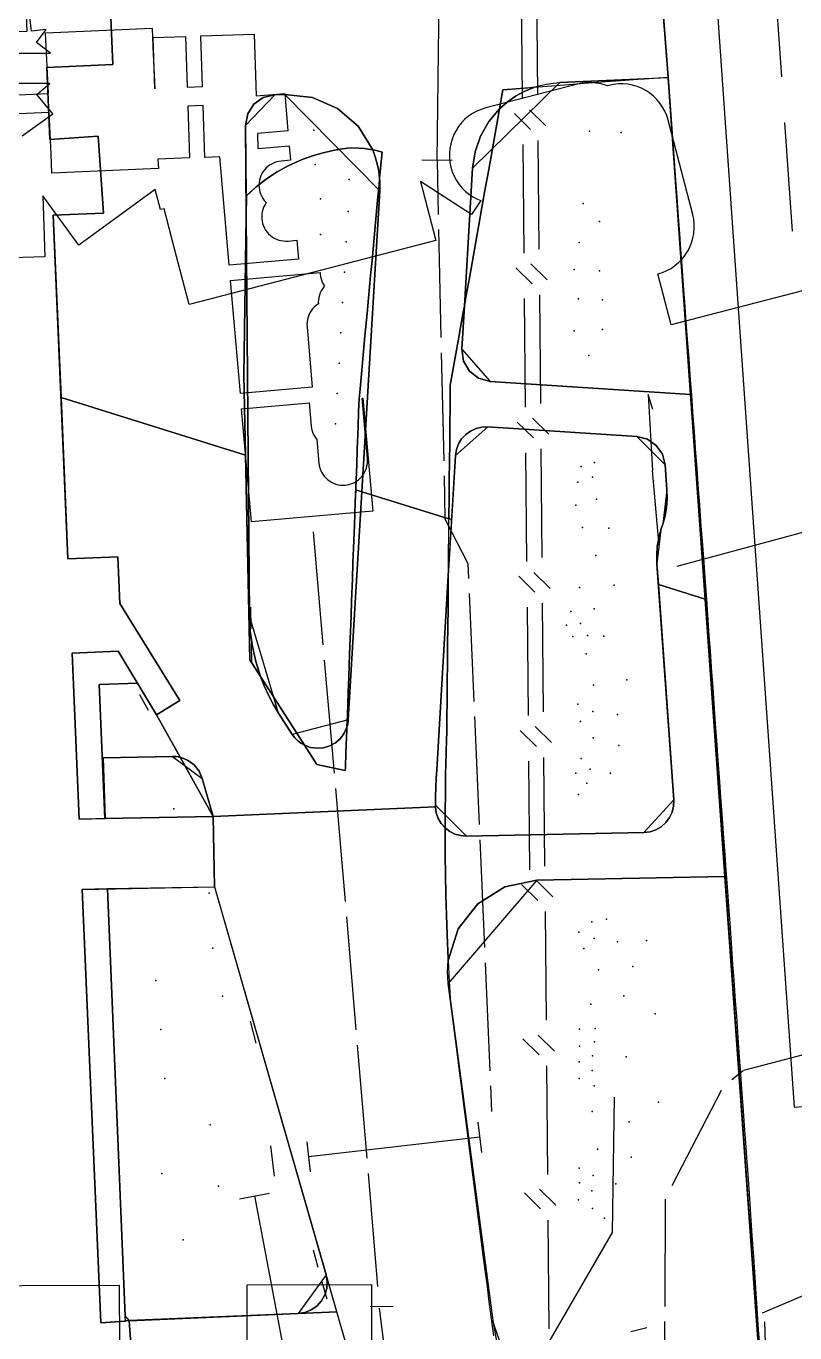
# Model space of a CAD drawing. Header units: metres. Extents: x 17314 to 17509, y 13897 to 14299.
# Drawn here: x 17351.97 to 17377.22, y 14184.11 to 14227.08 of the extents above; entities that cross this region are included whole.
import ezdxf

# ---------------------------------------------------------------- set-up
doc = ezdxf.new("R2010")
doc.units = ezdxf.units.M
for name, color, linetype in [('BOUNDARY', 7, 'Continuous'), ('BUSH', 7, 'Continuous'), ('CURB', 7, 'Continuous'), ('ELECTR_CABLE', 7, 'Continuous'), ('ELECTR_CABLE_COMM', 7, 'Continuous'), ('GAS', 7, 'Continuous'), ('GRASS', 7, 'Continuous'), ('GROUND', 7, 'Continuous'), ('HEAT', 7, 'Continuous'), ('LAMP', 7, 'Continuous'), ('OVERHEAD_POWER_LINE', 7, 'Continuous'), ('ROAD', 7, 'Continuous'), ('SIDEWALK_PATH', 7, 'Continuous'), ('TREE', 7, 'Continuous')]:
    doc.layers.add(name, color=color, linetype=linetype)

msp = doc.modelspace()

# ---------------------------------------------------------------- linework, layer by layer
at = {"layer": 'BOUNDARY'}
msp.add_lwpolyline([(17355.502, 14182.52), (17355.356, 14184.504), (17354.426, 14184.436), (17353.812, 14198.693), (17358.161, 14198.78), (17358.115, 14201.089), (17353.712, 14201.001), (17353.477, 14206.464), (17354.991, 14206.529), (17356.25, 14204.432), (17357.016, 14204.905), (17355.045, 14208.097), (17354.979, 14209.628), (17353.344, 14209.558), (17352.857, 14220.861), (17354.511, 14220.93), (17354.341, 14223.458), (17352.75, 14223.351), (17352.652, 14225.722), (17354.819, 14225.812), (17354.744, 14227.602)], dxfattribs=at)
at = {"layer": 'BUSH'}
for p in [(17361.425, 14223.655), (17362.205, 14223.007), (17361.47, 14222.528), (17362.58, 14222.032), (17361.644, 14221.398), (17370.268, 14221.246), (17362.544, 14220.984), (17370.811, 14220.655), (17361.644, 14220.227), (17362.486, 14219.985), (17370.142, 14219.967), (17369.973, 14219.07), (17362.427, 14218.987), (17370.804, 14219.033), (17362.368, 14217.989), (17370.116, 14218.111), (17370.909, 14218.081), (17362.309, 14216.991), (17369.973, 14217.063), (17370.909, 14217.104), (17370.457, 14216.242), (17362.25, 14215.992), (17362.192, 14214.994), (17362.133, 14213.996), (17370.647, 14212.727), (17370.208, 14212.592), (17370.579, 14212.249), (17370.095, 14212.086), (17370.707, 14211.528), (17370.026, 14211.326), (17370.248, 14210.596), (17371.112, 14210.569), (17370.688, 14209.666), (17370.147, 14208.62), (17371.287, 14208.7), (17370.626, 14207.919), (17369.862, 14207.825), (17369.726, 14207.376), (17370.177, 14207.43), (17370.409, 14207.035), (17369.935, 14207.007), (17370.95, 14207.014), (17370.369, 14206.434), (17370.611, 14205.404), (17371.707, 14205.583), (17370.093, 14204.778), (17370.589, 14204.536), (17370.177, 14204.215), (17371.393, 14204.437), (17370.601, 14203.677), (17371.44, 14203.42), (17370.206, 14202.995), (17370.025, 14202.51), (17370.499, 14202.639), (17371.167, 14202.518), (17370.386, 14202.183), (17370.121, 14201.811), (17370.554, 14197.621), (17371.041, 14197.707), (17370.125, 14197.285), (17370.287, 14196.751), (17370.631, 14197.075), (17371.399, 14196.97), (17372.354, 14197.009), (17370.776, 14196.045), (17371.901, 14196.151), (17371.604, 14195.187), (17370.52, 14194.916), (17372.634, 14194.594), (17370.152, 14194.097), (17370.662, 14194.118), (17370.15, 14193.539), (17370.639, 14193.674), (17370.135, 14193.022), (17370.573, 14193.216), (17370.139, 14192.478), (17370.571, 14192.739), (17370.627, 14192.232), (17372.749, 14191.697), (17370.565, 14191.39), (17371.785, 14191.044), (17370.743, 14190.154), (17371.843, 14189.891), (17370.135, 14189.527), (17370.144, 14189.041), (17370.593, 14189.279), (17371.342, 14189.004), (17370.554, 14188.784), (17370.116, 14188.479), (17370.578, 14188.196), (17370.972, 14187.885)]:
    msp.add_point(p, dxfattribs=at)
at = {"layer": 'CURB'}
for points in [[(17369.201, 14275.564), (17373.058, 14225.403), (17376.794, 14172.851), (17374.179, 14169.662), (17342.442, 14165.635), (17336.079, 14169.453)], [(17373.06, 14225.376), (17369.503, 14225.223), (17366.638, 14222.404), (17366.283, 14216.452), (17367.217, 14215.395), (17373.8, 14214.967)], [(17363.507, 14222.977), (17363.475, 14222.985)], [(17360.814, 14222.594), (17360.595, 14222.489)], [(17361.069, 14222.701), (17361.037, 14222.689)], [(17363.564, 14221.856), (17363.633, 14222.6)], [(17360.595, 14222.489), (17360.394, 14222.383)], [(17363.448, 14220.615), (17363.517, 14221.359)], [(17373.472, 14219.748), (17373.524, 14219.046)], [(17362.894, 14214.404), (17362.91, 14214.825)], [(17359.337, 14207.967), (17359.35, 14207.261)], [(17359.36, 14206.761), (17359.371, 14206.155)], [(17354.957, 14205.45), (17355.412, 14205.469)], [(17359.694, 14205.65), (17360.074, 14205.056)], [(17374.525, 14205.333), (17374.576, 14204.63)], [(17355.692, 14205.105), (17355.973, 14204.581)], [(17356.25, 14204.432), (17357.016, 14204.905)], [(17361.004, 14203.601), (17361.407, 14202.972)], [(17354.504, 14203.018), (17356.774, 14203.063), (17357.755, 14202.34), (17358.115, 14201.089)], [(17361.807, 14202.739), (17362.454, 14202.602)], [(17358.131, 14200.279), (17358.131, 14200.279)], [(17374.927, 14199.113), (17368.753, 14198.99), (17365.839, 14195.599), (17367.308, 14184.44), (17369.916, 14176.882), (17371.709, 14173.846), (17372.542, 14170.795), (17372.542, 14169.455)], [(17358.161, 14198.78), (17361.824, 14186.019), (17360.905, 14184.744), (17355.232, 14184.504)], [(17359.332, 14194.353), (17359.521, 14193.64)], [(17361.397, 14186.841), (17361.555, 14186.273)], [(17361.689, 14185.792), (17361.846, 14185.224)]]:
    msp.add_lwpolyline(points, dxfattribs=at)
for points in [[(17360.135, 14224.82), (17360.464, 14224.834), (17363.588, 14221.659), (17362.553, 14204.27), (17360.714, 14203.788), (17360.262, 14204.49), (17359.307, 14207.69), (17359.178, 14223.813)], [(17367.139, 14213.897), (17372.029, 14213.579), (17372.962, 14212.652), (17373.02, 14211.827), (17372.885, 14210.701), (17372.827, 14210.519), (17372.692, 14209.392), (17373.244, 14201.631), (17372.266, 14200.561), (17366.434, 14200.444), (17365.414, 14201.465), (17365.461, 14202.623), (17366.076, 14212.958)]]:
    msp.add_lwpolyline(points, close=True, dxfattribs=at)
at = {"layer": 'ELECTR_CABLE'}
for points in [[(17365.47, 14222.66), (17365.59, 14232.44)], [(17350.701, 14224.771), (17352.699, 14224.861), (17352.61, 14226.859), (17356.107, 14227.015), (17356.135, 14226.392), (17356.196, 14225.017), (17356.2, 14225.017), (17356.144, 14226.704), (17357.207, 14226.74), (17357.263, 14225.065), (17357.763, 14225.087), (17357.707, 14226.756), (17359.456, 14226.814), (17359.524, 14224.781), (17360.464, 14224.863), (17360.571, 14223.635), (17359.565, 14223.548), (17359.581, 14223.048), (17360.614, 14223.137), (17360.655, 14222.667), (17360.349, 14222.641), (17360.271, 14222.63), (17360.195, 14222.612), (17360.121, 14222.586), (17360.049, 14222.554), (17359.982, 14222.514), (17359.918, 14222.468), (17359.859, 14222.416), (17359.806, 14222.358), (17359.758, 14222.296), (17359.717, 14222.229), (17359.683, 14222.158), (17359.655, 14222.085), (17359.636, 14222.009), (17359.623, 14221.931), (17359.618, 14221.853), (17359.621, 14221.775), (17359.632, 14221.697), (17359.65, 14221.62), (17359.676, 14221.546), (17359.708, 14221.475), (17359.748, 14221.407), (17359.794, 14221.343), (17359.846, 14221.285), (17359.859, 14221.273), (17359.848, 14221.259), (17359.807, 14221.192), (17359.773, 14221.121), (17359.746, 14221.048), (17359.726, 14220.972), (17359.713, 14220.894), (17359.708, 14220.816), (17359.711, 14220.738), (17359.722, 14220.66), (17359.74, 14220.583), (17359.766, 14220.509), (17359.798, 14220.438), (17359.838, 14220.37), (17359.884, 14220.306), (17359.936, 14220.248), (17359.994, 14220.194), (17360.056, 14220.147), (17360.123, 14220.106), (17360.194, 14220.071), (17360.267, 14220.044), (17360.343, 14220.024), (17360.421, 14220.012), (17360.499, 14220.007), (17360.578, 14220.01), (17360.859, 14220.034), (17360.913, 14219.414), (17358.639, 14219.216), (17358.33, 14222.775), (17357.84, 14222.758), (17357.783, 14224.464), (17357.284, 14224.441), (17357.34, 14222.742), (17356.299, 14222.707), (17356.313, 14222.396), (17352.817, 14222.239), (17352.789, 14222.863), (17352.727, 14224.237), (17350.729, 14224.148)], [(17365.97, 14222.654), (17364.97, 14222.666)], [(17365.47, 14222.66), (17365.509, 14220.885)], [(17365.52, 14220.385), (17365.599, 14216.835)], [(17365.61, 14216.335), (17365.688, 14212.785)], [(17365.699, 14212.285), (17365.73, 14210.88)], [(17365.73, 14210.88), (17366.485, 14209.405)], [(17361.733, 14206.73), (17361.409, 14210.451)], [(17366.485, 14209.405), (17366.506, 14208.917)], [(17366.527, 14208.418), (17366.68, 14204.87)], [(17362.1, 14202.51), (17361.776, 14206.232)], [(17366.702, 14204.371), (17366.854, 14200.823)], [(17362.323, 14199.946), (17362.143, 14202.012)], [(17366.876, 14200.324), (17367.028, 14196.776)], [(17362.462, 14198.29), (17362.323, 14199.946)], [(17362.816, 14194.069), (17362.504, 14197.792)], [(17367.05, 14196.277), (17367.202, 14192.729)], [(17363.17, 14189.848), (17362.858, 14193.571)], [(17375.544, 14192.745), (17378.476, 14193.51)], [(17375.149, 14192.443), (17375.525, 14192.731)], [(17367.224, 14192.229), (17367.26, 14191.39)], [(17373.193, 14188.955), (17374.811, 14192.089)], [(17371.235, 14187.413), (17371.301, 14191.858)], [(17366.813, 14191.037), (17366.927, 14190.043)], [(17361.19, 14190.393), (17361.303, 14189.399)], [(17366.87, 14190.54), (17361.246, 14189.896)], [(17360.003, 14190.257), (17360.117, 14189.263)], [(17363.524, 14185.628), (17363.212, 14189.35)], [(17358.979, 14188.517), (17359.961, 14188.703)], [(17359.47, 14188.61), (17360.66, 14182.35)], [(17372.959, 14184.981), (17372.974, 14188.508)], [(17367.947, 14181.729), (17371.235, 14187.413)], [(17379.472, 14186.167), (17376.156, 14184.756)], [(17363.275, 14184.975), (17364.025, 14184.989)], [(17363.787, 14183.275), (17363.584, 14184.916)], [(17371.833, 14184.155), (17372.36, 14184.287)], [(17372.95, 14182.717), (17372.957, 14184.481)]]:
    msp.add_lwpolyline(points, dxfattribs=at)
for points in [[(17358.683, 14218.718), (17361.625, 14218.974), (17361.63, 14218.918), (17361.641, 14218.84), (17361.659, 14218.764), (17361.684, 14218.69), (17361.717, 14218.618), (17361.757, 14218.551), (17361.775, 14218.525), (17361.755, 14218.503), (17361.708, 14218.441), (17361.667, 14218.374), (17361.632, 14218.303), (17361.605, 14218.23), (17361.585, 14218.154), (17361.573, 14218.076), (17361.568, 14217.998), (17361.57, 14217.941), (17361.557, 14217.933), (17361.494, 14217.887), (17361.435, 14217.835), (17361.382, 14217.778), (17361.334, 14217.715), (17361.293, 14217.648), (17361.259, 14217.578), (17361.231, 14217.504), (17361.211, 14217.428), (17361.199, 14217.351), (17361.194, 14217.272), (17361.197, 14217.194), (17361.371, 14215.201), (17359.007, 14214.996)], [(17361.269, 14214.691), (17361.336, 14213.926), (17361.347, 14213.848), (17361.365, 14213.772), (17361.39, 14213.698), (17361.423, 14213.626), (17361.463, 14213.559), (17361.509, 14213.495), (17361.521, 14213.482), (17361.588, 14212.711), (17361.598, 14212.633), (17361.617, 14212.557), (17361.642, 14212.483), (17361.675, 14212.411), (17361.714, 14212.343), (17361.761, 14212.28), (17361.813, 14212.221), (17361.87, 14212.168), (17361.933, 14212.12), (17362, 14212.079), (17362.07, 14212.045), (17362.144, 14212.017), (17362.22, 14211.998), (17362.297, 14211.985), (17362.376, 14211.98), (17362.454, 14211.983), (17362.532, 14211.994), (17362.608, 14212.012), (17362.682, 14212.038), (17362.754, 14212.071), (17362.822, 14212.11), (17362.885, 14212.156), (17362.944, 14212.208), (17362.997, 14212.266), (17363.045, 14212.328), (17363.086, 14212.395), (17363.12, 14212.466), (17363.148, 14212.539), (17363.167, 14212.615), (17363.18, 14212.693), (17363.185, 14212.771), (17363.182, 14212.85), (17363.008, 14214.842), (17363.035, 14214.845), (17363.359, 14211.123), (17359.374, 14210.777), (17359.05, 14214.498)]]:
    msp.add_lwpolyline(points, close=True, dxfattribs=at)
at = {"layer": 'ELECTR_CABLE_COMM'}
for points in [[(17368.238, 14228.258), (17368.271, 14224.687)], [(17368.737, 14228.386), (17368.77, 14224.815)], [(17368.509, 14224.328), (17369.044, 14223.803)], [(17368.011, 14224.2), (17368.545, 14223.675)], [(17368.285, 14223.187), (17368.318, 14219.617)], [(17368.784, 14223.315), (17368.817, 14219.744)], [(17368.057, 14219.13), (17368.592, 14218.604)], [(17368.556, 14219.256), (17369.091, 14218.731)], [(17368.83, 14218.244), (17368.863, 14214.673)], [(17368.332, 14218.117), (17368.364, 14214.547)], [(17368.104, 14214.059), (17368.639, 14213.534)], [(17368.603, 14214.185), (17369.138, 14213.66)], [(17368.877, 14213.173), (17368.91, 14209.601)], [(17368.378, 14213.047), (17368.411, 14209.476)], [(17368.151, 14208.989), (17368.685, 14208.464)], [(17368.649, 14209.114), (17369.184, 14208.589)], [(17368.425, 14207.976), (17368.458, 14204.406)], [(17368.924, 14208.101), (17368.957, 14204.53)], [(17368.696, 14204.043), (17369.231, 14203.517)], [(17368.197, 14203.919), (17368.732, 14203.393)], [(17368.472, 14202.906), (17368.504, 14199.336)], [(17368.97, 14203.03), (17369.003, 14199.459)], [(17368.743, 14198.971), (17369.278, 14198.446)], [(17368.244, 14198.848), (17368.779, 14198.323)], [(17369.017, 14197.959), (17369.05, 14194.387)], [(17368.291, 14193.778), (17368.825, 14193.253)], [(17368.79, 14193.9), (17369.324, 14193.375)], [(17369.064, 14192.888), (17369.097, 14189.316)], [(17368.337, 14188.708), (17368.872, 14188.183)], [(17368.836, 14188.829), (17369.371, 14188.304)], [(17369.111, 14187.816), (17369.143, 14184.245)]]:
    msp.add_lwpolyline(points, dxfattribs=at)
at = {"layer": 'GAS'}
for points in [[(17350.936, 14226.188), (17352.771, 14226.188), (17352.305, 14226.544), (17352.63, 14226.969), (17352.15, 14226.913), (17351.917, 14228.899), (17351.989, 14226.9), (17344.044, 14226.615)], [(17380.858, 14219.254), (17373.164, 14217.251), (17372.727, 14218.93), (17372.874, 14218.976), (17373.019, 14219.037), (17373.157, 14219.112), (17373.286, 14219.201), (17373.407, 14219.301), (17373.517, 14219.414), (17373.615, 14219.536), (17373.701, 14219.667), (17373.774, 14219.806), (17373.833, 14219.952), (17373.877, 14220.103), (17373.906, 14220.257), (17373.92, 14220.413), (17373.919, 14220.57), (17373.902, 14220.726), (17373.87, 14220.88), (17373.062, 14223.984), (17373.015, 14224.134), (17372.954, 14224.279), (17372.879, 14224.417), (17372.79, 14224.546), (17372.69, 14224.667), (17372.578, 14224.777), (17372.455, 14224.875), (17372.324, 14224.961), (17372.185, 14225.034), (17372.039, 14225.093), (17371.888, 14225.137), (17371.734, 14225.166), (17371.578, 14225.18), (17371.421, 14225.179), (17371.265, 14225.162), (17371.111, 14225.13), (17371.057, 14225.113), (17371.007, 14225.133), (17370.856, 14225.177), (17370.702, 14225.206), (17370.545, 14225.22), (17370.388, 14225.219), (17370.232, 14225.202), (17370.079, 14225.17), (17367.07, 14224.386), (17366.92, 14224.339), (17366.775, 14224.278), (17366.638, 14224.203), (17366.508, 14224.114), (17366.387, 14224.013), (17366.277, 14223.901), (17366.179, 14223.779), (17366.093, 14223.648), (17366.02, 14223.509), (17365.961, 14223.363), (17365.917, 14223.212), (17365.888, 14223.058), (17365.874, 14222.902), (17365.876, 14222.745), (17365.892, 14222.589), (17365.925, 14222.435), (17365.971, 14222.285), (17366.033, 14222.14), (17366.108, 14222.003), (17366.197, 14221.873), (17366.297, 14221.753), (17366.409, 14221.643), (17366.532, 14221.544), (17366.663, 14221.458), (17366.802, 14221.385), (17366.905, 14221.344), (17366.603, 14220.879), (17364.926, 14221.969), (17365.43, 14220.033), (17357.322, 14217.924), (17356.912, 14219.499), (17356.911, 14219.499), (17356.501, 14221.073), (17356.383, 14221.042), (17356.211, 14221.702), (17353.697, 14219.875), (17352.521, 14221.493), (17352.583, 14219.494), (17344.601, 14219.246)], [(17351.844, 14223.473), (17352.842, 14224.198), (17352.317, 14224.826), (17352.749, 14225.188), (17350.936, 14225.188)], [(17383.144, 14211.959), (17373.347, 14209.306)]]:
    msp.add_lwpolyline(points, dxfattribs=at)
at = {"layer": 'GRASS'}
for points in [[(17373.8, 14214.967), (17373.06, 14225.376), (17372.272, 14225.342), (17372.206, 14225.337), (17371.501, 14225.282), (17371.003, 14225.243), (17370.298, 14225.187), (17369.799, 14225.148), (17369.094, 14225.093), (17368.644, 14225.058), (17368.335, 14224.931), (17368.044, 14224.771), (17367.772, 14224.579), (17367.523, 14224.359), (17367.467, 14224.044), (17367.379, 14223.552), (17367.255, 14222.856), (17367.167, 14222.363), (17367.043, 14221.667), (17366.956, 14221.175), (17366.832, 14220.478), (17366.744, 14219.986), (17366.62, 14219.29), (17366.532, 14218.798), (17366.408, 14218.101), (17366.368, 14217.877), (17366.283, 14216.452), (17366.338, 14216.06), (17366.532, 14215.731), (17366.835, 14215.498), (17367.217, 14215.395)], [(17360.464, 14224.834), (17360.135, 14224.82), (17359.758, 14224.728), (17359.453, 14224.51), (17359.25, 14224.194), (17359.178, 14223.813), (17359.197, 14221.488), (17359.514, 14221.781), (17359.854, 14222.047), (17360.215, 14222.283), (17360.595, 14222.489), (17360.814, 14222.594), (17361.037, 14222.689), (17361.378, 14222.817), (17361.728, 14222.916), (17361.963, 14222.971), (17362.199, 14223.016), (17362.619, 14223.078), (17362.886, 14223.069), (17363.085, 14223.051), (17363.282, 14223.023), (17363.355, 14223.008), (17362.873, 14223.787), (17362.195, 14224.373), (17361.375, 14224.733)], [(17367.043, 14221.667), (17367.167, 14222.363), (17367.255, 14222.856), (17367.379, 14223.552), (17367.467, 14224.044), (17367.523, 14224.359), (17367.169, 14223.938), (17366.899, 14223.463), (17366.72, 14222.948), (17366.638, 14222.404), (17366.368, 14217.877), (17366.408, 14218.101), (17366.532, 14218.798), (17366.62, 14219.29), (17366.744, 14219.986), (17366.832, 14220.478), (17366.956, 14221.175)], [(17362.94, 14215.149), (17362.986, 14215.647), (17363.056, 14216.391), (17363.102, 14216.889), (17363.171, 14217.633), (17363.217, 14218.131), (17363.286, 14218.875), (17363.333, 14219.373), (17363.402, 14220.117), (17363.448, 14220.615), (17363.517, 14221.359), (17363.564, 14221.856), (17363.584, 14222.074), (17363.555, 14222.314), (17363.507, 14222.55), (17363.44, 14222.782), (17363.355, 14223.008), (17363.282, 14223.023), (17363.085, 14223.051), (17362.886, 14223.069), (17362.619, 14223.078), (17362.199, 14223.016), (17361.963, 14222.971), (17361.728, 14222.916), (17361.378, 14222.817), (17361.037, 14222.689), (17360.814, 14222.594), (17360.595, 14222.489), (17360.22, 14222.286), (17359.863, 14222.053), (17359.527, 14221.792), (17359.212, 14221.503), (17359.202, 14220.833), (17359.307, 14207.69), (17359.333, 14207.181), (17359.402, 14206.677), (17359.513, 14206.18), (17359.666, 14205.694), (17361.112, 14203.433), (17361.314, 14203.359), (17361.526, 14203.33), (17361.738, 14203.346), (17361.945, 14203.408), (17362.133, 14203.513), (17362.293, 14203.654), (17362.419, 14203.826), (17362.507, 14204.023), (17362.522, 14204.433), (17362.55, 14205.18), (17362.569, 14205.68), (17362.597, 14206.426), (17362.615, 14206.926), (17362.643, 14207.673), (17362.662, 14208.172), (17362.69, 14208.919), (17362.708, 14209.419), (17362.736, 14210.165), (17362.755, 14210.665), (17362.783, 14211.412), (17362.801, 14211.911), (17362.829, 14212.658), (17362.848, 14213.158), (17362.876, 14213.904), (17362.894, 14214.404), (17362.91, 14214.825)], [(17362.876, 14213.904), (17362.848, 14213.158), (17362.829, 14212.658), (17362.801, 14211.911), (17362.798, 14211.831), (17362.999, 14211.768), (17363.588, 14221.659), (17363.592, 14221.763), (17363.593, 14221.867), (17363.59, 14221.97), (17363.584, 14222.074), (17363.564, 14221.856), (17363.517, 14221.359), (17363.448, 14220.615), (17363.402, 14220.117), (17363.333, 14219.373), (17363.286, 14218.875), (17363.217, 14218.131), (17363.171, 14217.633), (17363.102, 14216.889), (17363.056, 14216.391), (17362.986, 14215.647), (17362.94, 14215.149), (17362.91, 14214.825), (17362.894, 14214.404)], [(17365.84, 14209.005), (17365.835, 14208.487), (17365.83, 14207.987), (17365.823, 14207.28), (17365.818, 14206.78), (17365.811, 14206.073), (17365.806, 14205.573), (17365.799, 14204.865), (17365.794, 14204.365), (17365.788, 14203.819), (17365.783, 14203.658), (17365.769, 14203.158), (17365.749, 14202.494), (17365.742, 14201.951), (17365.731, 14201.168), (17365.731, 14200.713), (17365.885, 14200.596), (17366.056, 14200.51), (17366.241, 14200.459), (17366.434, 14200.444), (17372.266, 14200.561), (17372.468, 14200.585), (17372.659, 14200.65), (17372.833, 14200.751), (17372.985, 14200.886), (17373.106, 14201.05), (17373.191, 14201.232), (17373.238, 14201.428), (17373.244, 14201.631), (17372.692, 14209.392), (17372.685, 14209.678), (17372.706, 14209.962), (17372.753, 14210.243), (17372.827, 14210.519), (17372.885, 14210.701), (17372.959, 14210.976), (17373.007, 14211.257), (17373.027, 14211.542), (17373.02, 14211.827), (17372.962, 14212.652), (17372.871, 14213.003), (17372.669, 14213.29), (17372.38, 14213.491), (17372.029, 14213.579), (17367.139, 14213.897), (17366.941, 14213.89), (17366.75, 14213.845), (17366.572, 14213.764), (17366.412, 14213.648), (17366.277, 14213.504), (17366.175, 14213.337), (17366.107, 14213.153), (17366.076, 14212.958)], [(17362.783, 14211.412), (17362.755, 14210.665), (17362.736, 14210.165), (17362.708, 14209.419), (17362.69, 14208.919), (17362.662, 14208.172), (17362.643, 14207.673), (17362.615, 14206.926), (17362.597, 14206.426), (17362.569, 14205.68), (17362.55, 14205.18), (17362.522, 14204.433), (17362.507, 14204.023), (17362.524, 14204.084), (17362.538, 14204.145), (17362.548, 14204.207), (17362.553, 14204.27), (17362.999, 14211.768), (17362.798, 14211.831)], [(17365.742, 14201.951), (17365.749, 14202.451), (17365.769, 14203.158), (17365.783, 14203.658), (17365.788, 14203.819), (17365.794, 14204.365), (17365.799, 14204.865), (17365.806, 14205.573), (17365.811, 14206.073), (17365.818, 14206.78), (17365.823, 14207.28), (17365.83, 14207.987), (17365.835, 14208.487), (17365.84, 14209.005), (17365.461, 14202.623), (17365.445, 14202.334), (17365.432, 14202.044), (17365.422, 14201.755), (17365.414, 14201.465), (17365.415, 14201.401), (17365.442, 14201.209), (17365.505, 14201.026), (17365.603, 14200.86), (17365.731, 14200.713), (17365.731, 14201.168)], [(17359.666, 14205.694), (17359.789, 14205.381), (17359.93, 14205.075), (17360.088, 14204.778), (17360.262, 14204.49), (17360.714, 14203.788), (17360.795, 14203.68), (17360.889, 14203.583), (17360.995, 14203.501), (17361.112, 14203.433)], [(17354.563, 14201.018), (17358.115, 14201.089), (17357.029, 14203.035), (17356.966, 14203.048), (17356.903, 14203.057), (17356.838, 14203.062), (17356.774, 14203.063), (17354.504, 14203.018)], [(17358.115, 14201.089), (17357.755, 14202.34), (17357.649, 14202.582), (17357.486, 14202.785), (17357.276, 14202.939), (17357.029, 14203.035)], [(17360.905, 14184.744), (17361.129, 14184.779), (17361.337, 14184.862), (17361.521, 14184.99), (17361.674, 14185.158), (17361.785, 14185.356), (17361.848, 14185.571), (17361.861, 14185.795), (17361.824, 14186.019), (17358.164, 14198.767), (17354.64, 14198.709), (17355.227, 14184.659), (17355.351, 14184.504)]]:
    msp.add_lwpolyline(points, close=True, dxfattribs=at)
msp.add_lwpolyline([(17376.794, 14172.851), (17374.927, 14199.113), (17368.753, 14198.99), (17367.694, 14198.775), (17366.804, 14198.219), (17366.159, 14197.39), (17365.836, 14196.358), (17365.857, 14195.917), (17365.859, 14195.858), (17365.904, 14195.105), (17367.308, 14184.44), (17367.672, 14182.459)], dxfattribs=at)
at = {"layer": 'GROUND'}
for points in [[(17372.683, 14230.521), (17373.12, 14224.554), (17373.171, 14223.851), (17373.208, 14223.352), (17373.26, 14222.65), (17373.296, 14222.151), (17373.348, 14221.448), (17373.384, 14220.95), (17373.436, 14220.247), (17373.472, 14219.748), (17373.524, 14219.046), (17373.56, 14218.547), (17373.612, 14217.845), (17373.648, 14217.346), (17373.7, 14216.643), (17373.737, 14216.145), (17373.788, 14215.442), (17373.825, 14214.943), (17373.876, 14214.241), (17373.913, 14213.742), (17373.964, 14213.04), (17374.001, 14212.541), (17374.052, 14211.838), (17374.089, 14211.34), (17374.14, 14210.637), (17374.177, 14210.138), (17374.229, 14209.436), (17374.265, 14208.937), (17374.317, 14208.224), (17374.403, 14207.033), (17374.439, 14206.534), (17374.49, 14205.832), (17374.525, 14205.333), (17374.576, 14204.63), (17374.612, 14204.132), (17374.662, 14203.429), (17374.698, 14202.93), (17374.749, 14202.228), (17374.785, 14201.729), (17374.835, 14201.026), (17374.871, 14200.528), (17374.922, 14199.825), (17374.957, 14199.326), (17375.008, 14198.624), (17375.044, 14198.125), (17375.094, 14197.422), (17375.13, 14196.923), (17375.181, 14196.221), (17375.217, 14195.722), (17375.267, 14195.019), (17375.303, 14194.521), (17375.354, 14193.818), (17375.389, 14193.319), (17375.44, 14192.617), (17375.476, 14192.118), (17375.526, 14191.415), (17375.562, 14190.917), (17375.613, 14190.214), (17375.649, 14189.715), (17375.655, 14189.625), (17375.697, 14189.012), (17375.731, 14188.513), (17375.779, 14187.811), (17375.813, 14187.312), (17375.861, 14186.609), (17375.895, 14186.11), (17375.943, 14185.407), (17375.977, 14184.908), (17376.024, 14184.206), (17376.058, 14183.707)], [(17367.331, 14184.006), (17367.186, 14185.134), (17367.122, 14185.63), (17367.032, 14186.332), (17366.968, 14186.828), (17366.878, 14187.529), (17366.814, 14188.025), (17366.724, 14188.727), (17366.66, 14189.223), (17366.57, 14189.924), (17366.506, 14190.42), (17366.416, 14191.122), (17366.352, 14191.618), (17366.262, 14192.319), (17366.198, 14192.815), (17366.108, 14193.517), (17366.044, 14194.013), (17365.904, 14195.105), (17365.839, 14195.599), (17365.82, 14195.789), (17365.813, 14195.979), (17365.819, 14196.169), (17365.836, 14196.358), (17366.159, 14197.39), (17366.804, 14198.219), (17367.694, 14198.775), (17368.753, 14198.99), (17374.927, 14199.113), (17374.278, 14208.236), (17373.8, 14214.967), (17367.217, 14215.395), (17366.835, 14215.498), (17366.532, 14215.731), (17366.338, 14216.06), (17366.283, 14216.452), (17366.368, 14217.877), (17366.638, 14222.404), (17366.72, 14222.948), (17366.899, 14223.463), (17367.169, 14223.938), (17367.523, 14224.359), (17367.772, 14224.579), (17368.044, 14224.771), (17368.335, 14224.931), (17368.644, 14225.058), (17368.595, 14225.054), (17368.854, 14225.123), (17369.067, 14225.172), (17369.284, 14225.205), (17369.503, 14225.223), (17372.272, 14225.342), (17373.058, 14225.403), (17372.906, 14227.371)], [(17362.742, 14182.819), (17362.175, 14184.797), (17361.824, 14186.019), (17361.861, 14185.795), (17361.848, 14185.571), (17361.785, 14185.356), (17361.674, 14185.158), (17361.521, 14184.99), (17361.337, 14184.862), (17361.129, 14184.779), (17360.905, 14184.744), (17355.355, 14184.51), (17355.356, 14184.504), (17355.234, 14184.495), (17355.227, 14184.659), (17354.64, 14198.709), (17358.161, 14198.78), (17358.161, 14198.779), (17364.644, 14176.196)]]:
    msp.add_lwpolyline(points, dxfattribs=at)
for points in [[(17359.93, 14205.075), (17359.789, 14205.381), (17359.666, 14205.694), (17359.513, 14206.18), (17359.402, 14206.677), (17359.333, 14207.181), (17359.307, 14207.69), (17359.202, 14220.833), (17359.178, 14223.813), (17359.25, 14224.194), (17359.453, 14224.51), (17359.758, 14224.728), (17360.135, 14224.82), (17360.464, 14224.834), (17361.375, 14224.733), (17362.195, 14224.373), (17362.873, 14223.787), (17363.355, 14223.008), (17363.44, 14222.782), (17363.507, 14222.55), (17363.555, 14222.314), (17363.584, 14222.074), (17363.59, 14221.97), (17363.593, 14221.867), (17363.592, 14221.763), (17363.588, 14221.659), (17362.999, 14211.768), (17362.553, 14204.27), (17362.548, 14204.207), (17362.538, 14204.145), (17362.524, 14204.084), (17362.507, 14204.023), (17362.419, 14203.826), (17362.293, 14203.654), (17362.133, 14203.513), (17361.945, 14203.408), (17361.738, 14203.346), (17361.526, 14203.33), (17361.314, 14203.359), (17361.112, 14203.433), (17360.995, 14203.501), (17360.889, 14203.583), (17360.795, 14203.68), (17360.714, 14203.788), (17360.262, 14204.49), (17360.088, 14204.778)], [(17365.442, 14201.209), (17365.415, 14201.401), (17365.414, 14201.465), (17365.422, 14201.755), (17365.432, 14202.044), (17365.445, 14202.334), (17365.461, 14202.623), (17365.84, 14209.005), (17365.842, 14209.195), (17365.847, 14209.695), (17365.854, 14210.402), (17365.859, 14210.873), (17365.859, 14210.902), (17365.95, 14210.844), (17366.076, 14212.958), (17366.107, 14213.153), (17366.175, 14213.337), (17366.277, 14213.504), (17366.412, 14213.648), (17366.572, 14213.764), (17366.75, 14213.845), (17366.941, 14213.89), (17367.139, 14213.897), (17372.029, 14213.579), (17372.38, 14213.491), (17372.669, 14213.29), (17372.871, 14213.003), (17372.962, 14212.652), (17373.02, 14211.827), (17373.027, 14211.542), (17373.007, 14211.257), (17372.959, 14210.976), (17372.885, 14210.701), (17372.827, 14210.519), (17372.753, 14210.243), (17372.706, 14209.962), (17372.685, 14209.678), (17372.692, 14209.392), (17372.74, 14208.718), (17373.244, 14201.631), (17373.238, 14201.428), (17373.191, 14201.232), (17373.106, 14201.05), (17372.985, 14200.886), (17372.833, 14200.751), (17372.659, 14200.65), (17372.468, 14200.585), (17372.266, 14200.561), (17366.434, 14200.444), (17366.241, 14200.459), (17366.056, 14200.51), (17365.885, 14200.596), (17365.731, 14200.713), (17365.603, 14200.86), (17365.505, 14201.026)], [(17354.558, 14201.018), (17354.504, 14203.018), (17356.774, 14203.063), (17356.838, 14203.062), (17356.903, 14203.057), (17356.966, 14203.048), (17357.029, 14203.035), (17357.276, 14202.939), (17357.486, 14202.785), (17357.649, 14202.582), (17357.755, 14202.34), (17358.115, 14201.089)]]:
    msp.add_lwpolyline(points, close=True, dxfattribs=at)
at = {"layer": 'HEAT'}
for points in [[(17373.364, 14246.274), (17377.205, 14191.532)], [(17376.531, 14228.989), (17376.783, 14225.409)], [(17376.888, 14223.913), (17377.139, 14220.333)], [(17377.205, 14191.532), (17381.095, 14191.804)], [(17337.509, 14180.574), (17344.309, 14185.288), (17345.448, 14183.645), (17345.442, 14185.645), (17355.03, 14185.673), (17355.036, 14183.674)], [(17376.478, 14176.861), (17376.235, 14184.466)]]:
    msp.add_lwpolyline(points, dxfattribs=at)
msp.add_lwpolyline([(17363.312, 14185.699), (17363.324, 14181.699), (17357.779, 14181.682), (17357.946, 14181.742), (17358.132, 14181.831), (17358.308, 14181.937), (17358.474, 14182.061), (17358.626, 14182.199), (17358.764, 14182.353), (17358.886, 14182.518), (17358.991, 14182.696), (17359.079, 14182.882), (17359.148, 14183.076), (17359.197, 14183.276), (17359.227, 14183.48), (17359.236, 14183.686), (17359.23, 14185.686)], close=True, dxfattribs=at)
at = {"layer": 'LAMP'}
msp.add_point((17372.579, 14212.127), dxfattribs=at)
at = {"layer": 'OVERHEAD_POWER_LINE'}
for points in [[(17372.401, 14214.965), (17372.549, 14212.469)], [(17372.564, 14214.474), (17372.401, 14214.965)], [(17372.769, 14209.979), (17372.549, 14212.469)]]:
    msp.add_lwpolyline(points, dxfattribs=at)
at = {"layer": 'ROAD'}
msp.add_lwpolyline([(17372.683, 14230.521), (17373.12, 14224.554), (17373.171, 14223.851), (17373.208, 14223.352), (17373.26, 14222.65), (17373.296, 14222.151), (17373.348, 14221.448), (17373.384, 14220.95), (17373.436, 14220.247), (17373.472, 14219.748), (17373.524, 14219.046), (17373.56, 14218.547), (17373.612, 14217.845), (17373.648, 14217.346), (17373.7, 14216.643), (17373.737, 14216.145), (17373.788, 14215.442), (17373.825, 14214.943), (17373.876, 14214.241), (17373.913, 14213.742), (17373.964, 14213.04), (17374.001, 14212.541), (17374.052, 14211.838), (17374.089, 14211.34), (17374.14, 14210.637), (17374.177, 14210.138), (17374.229, 14209.436), (17374.265, 14208.937), (17374.317, 14208.224), (17374.403, 14207.033), (17374.439, 14206.534), (17374.49, 14205.832), (17374.525, 14205.333), (17374.576, 14204.63), (17374.612, 14204.132), (17374.662, 14203.429), (17374.698, 14202.93), (17374.749, 14202.228), (17374.785, 14201.729), (17374.835, 14201.026), (17374.871, 14200.528), (17374.922, 14199.825), (17374.957, 14199.326), (17375.008, 14198.624), (17375.044, 14198.125), (17375.094, 14197.422), (17375.13, 14196.923), (17375.181, 14196.221), (17375.217, 14195.722), (17375.267, 14195.019), (17375.303, 14194.521), (17375.354, 14193.818), (17375.389, 14193.319), (17375.44, 14192.617), (17375.476, 14192.118), (17375.526, 14191.415), (17375.562, 14190.917), (17375.613, 14190.214), (17375.649, 14189.715), (17375.655, 14189.625), (17375.697, 14189.012), (17375.731, 14188.513), (17375.779, 14187.811), (17375.813, 14187.312), (17375.861, 14186.609), (17375.895, 14186.11), (17375.943, 14185.407), (17375.977, 14184.908), (17376.024, 14184.206), (17376.058, 14183.707)], dxfattribs=at)
at = {"layer": 'SIDEWALK_PATH'}
for points in [[(17354.744, 14227.602), (17354.819, 14225.812), (17352.652, 14225.722), (17352.75, 14223.351), (17354.341, 14223.458), (17354.511, 14220.93), (17352.857, 14220.861), (17353.115, 14214.864), (17359.178, 14212.965), (17359.124, 14215.597), (17359.202, 14220.833), (17359.178, 14223.813), (17359.25, 14224.194), (17359.453, 14224.51), (17359.758, 14224.728), (17360.135, 14224.82), (17360.464, 14224.834), (17361.375, 14224.733), (17362.195, 14224.373), (17362.873, 14223.787), (17363.355, 14223.008), (17363.475, 14222.985), (17363.664, 14222.937), (17363.584, 14222.074), (17363.59, 14221.97), (17363.593, 14221.867), (17363.592, 14221.763), (17363.588, 14221.659), (17362.999, 14211.768), (17365.859, 14210.873), (17365.866, 14211.609), (17365.871, 14212.109), (17365.879, 14212.816), (17365.884, 14213.316), (17365.891, 14214.024), (17365.896, 14214.524), (17365.903, 14215.266), (17366.109, 14216.42), (17366.196, 14216.912), (17366.32, 14217.609), (17366.368, 14217.877), (17366.638, 14222.404), (17366.72, 14222.948), (17366.899, 14223.463), (17367.169, 14223.938), (17367.523, 14224.359), (17367.633, 14224.979), (17368.595, 14225.054), (17368.854, 14225.123), (17369.067, 14225.172), (17369.284, 14225.205), (17369.503, 14225.223), (17372.272, 14225.342), (17373.058, 14225.403), (17372.906, 14227.371)], [(17367.331, 14184.006), (17367.186, 14185.134), (17367.122, 14185.63), (17367.032, 14186.332), (17366.968, 14186.828), (17366.878, 14187.529), (17366.814, 14188.025), (17366.724, 14188.727), (17366.66, 14189.223), (17366.57, 14189.924), (17366.506, 14190.42), (17366.416, 14191.122), (17366.352, 14191.618), (17366.262, 14192.319), (17366.198, 14192.815), (17366.108, 14193.517), (17366.044, 14194.013), (17365.904, 14195.105), (17365.839, 14195.599), (17365.82, 14195.789), (17365.813, 14195.979), (17365.819, 14196.169), (17365.836, 14196.358), (17365.833, 14196.416), (17365.797, 14197.185), (17365.755, 14198.513), (17365.732, 14199.841), (17365.731, 14200.713), (17365.603, 14200.86), (17365.505, 14201.026), (17365.442, 14201.209), (17365.415, 14201.401), (17358.115, 14201.088), (17358.161, 14198.779), (17364.644, 14176.196)]]:
    msp.add_lwpolyline(points, dxfattribs=at)
for points in [[(17367.523, 14224.359), (17367.772, 14224.579), (17368.044, 14224.771), (17368.335, 14224.931), (17368.644, 14225.058), (17367.633, 14224.979)], [(17363.664, 14222.937), (17363.475, 14222.985), (17363.355, 14223.008), (17363.44, 14222.782), (17363.507, 14222.55), (17363.555, 14222.314), (17363.584, 14222.074)], [(17359.307, 14207.69), (17359.202, 14220.833), (17359.124, 14215.597), (17359.315, 14206.242), (17359.666, 14205.694), (17359.513, 14206.18), (17359.402, 14206.677), (17359.333, 14207.181)], [(17373.8, 14214.967), (17367.217, 14215.395), (17366.835, 14215.498), (17366.532, 14215.731), (17366.338, 14216.06), (17366.283, 14216.452), (17366.368, 14217.877), (17366.32, 14217.609), (17366.196, 14216.912), (17366.109, 14216.42), (17365.903, 14215.266), (17365.896, 14214.524), (17365.891, 14214.024), (17365.884, 14213.316), (17365.879, 14212.816), (17365.871, 14212.109), (17365.866, 14211.609), (17365.859, 14210.902), (17365.95, 14210.844), (17366.076, 14212.958), (17366.107, 14213.153), (17366.175, 14213.337), (17366.277, 14213.504), (17366.412, 14213.648), (17366.572, 14213.764), (17366.75, 14213.845), (17366.941, 14213.89), (17367.139, 14213.897), (17372.029, 14213.579), (17372.38, 14213.491), (17372.669, 14213.29), (17372.871, 14213.003), (17372.962, 14212.652), (17373.02, 14211.827), (17373.027, 14211.542), (17373.007, 14211.257), (17372.959, 14210.976), (17372.885, 14210.701), (17372.827, 14210.519), (17372.753, 14210.243), (17372.706, 14209.962), (17372.685, 14209.678), (17372.692, 14209.392), (17372.74, 14208.718), (17374.278, 14208.236)], [(17365.84, 14209.005), (17365.842, 14209.195), (17365.847, 14209.695), (17365.854, 14210.402), (17365.859, 14210.873), (17362.999, 14211.768), (17362.553, 14204.27), (17362.548, 14204.207), (17362.538, 14204.145), (17362.524, 14204.084), (17362.507, 14204.023), (17362.504, 14203.934), (17362.476, 14203.187), (17362.457, 14202.687), (17362.454, 14202.602), (17361.516, 14202.801), (17361.112, 14203.433), (17360.995, 14203.501), (17360.889, 14203.583), (17360.795, 14203.68), (17360.714, 14203.788), (17360.262, 14204.49), (17360.088, 14204.778), (17359.93, 14205.075), (17359.789, 14205.381), (17359.666, 14205.694), (17359.315, 14206.242), (17359.178, 14212.965), (17353.115, 14214.864), (17353.344, 14209.558), (17354.979, 14209.628), (17355.045, 14208.097), (17357.016, 14204.905), (17356.25, 14204.432), (17357.029, 14203.035), (17357.276, 14202.939), (17357.486, 14202.785), (17357.649, 14202.582), (17357.755, 14202.34), (17358.115, 14201.088), (17365.415, 14201.401), (17365.414, 14201.465), (17365.422, 14201.755), (17365.432, 14202.044), (17365.445, 14202.334), (17365.461, 14202.623)], [(17374.278, 14208.236), (17372.74, 14208.718), (17373.244, 14201.631), (17373.238, 14201.428), (17373.191, 14201.232), (17373.106, 14201.05), (17372.985, 14200.886), (17372.833, 14200.751), (17372.659, 14200.65), (17372.468, 14200.585), (17372.266, 14200.561), (17366.434, 14200.444), (17366.241, 14200.459), (17366.056, 14200.51), (17365.885, 14200.596), (17365.731, 14200.713), (17365.732, 14199.841), (17365.755, 14198.513), (17365.797, 14197.185), (17365.833, 14196.416), (17365.836, 14196.358), (17366.159, 14197.39), (17366.804, 14198.219), (17367.694, 14198.775), (17368.753, 14198.99), (17374.927, 14199.113)], [(17354.367, 14205.424), (17355.625, 14205.473), (17354.991, 14206.529), (17353.477, 14206.464), (17353.712, 14201.001), (17354.558, 14201.018)], [(17356.774, 14203.063), (17356.838, 14203.062), (17356.903, 14203.057), (17356.966, 14203.048), (17357.029, 14203.035), (17356.25, 14204.432), (17355.625, 14205.473), (17354.367, 14205.424), (17354.558, 14201.018), (17354.504, 14203.018)], [(17362.476, 14203.187), (17362.504, 14203.934), (17362.507, 14204.023), (17362.419, 14203.826), (17362.293, 14203.654), (17362.133, 14203.513), (17361.945, 14203.408), (17361.738, 14203.346), (17361.526, 14203.33), (17361.314, 14203.359), (17361.112, 14203.433), (17361.516, 14202.801), (17362.454, 14202.602), (17362.457, 14202.687)], [(17354.64, 14198.709), (17353.812, 14198.693), (17354.426, 14184.436), (17355.234, 14184.495), (17355.227, 14184.659)], [(17361.824, 14186.019), (17361.861, 14185.795), (17361.848, 14185.571), (17361.785, 14185.356), (17361.674, 14185.158), (17361.521, 14184.99), (17361.337, 14184.862), (17361.129, 14184.779), (17360.905, 14184.744), (17362.175, 14184.797)], [(17362.175, 14184.797), (17360.905, 14184.744), (17355.355, 14184.51), (17355.502, 14182.514), (17360.384, 14182.72), (17362.742, 14182.819)]]:
    msp.add_lwpolyline(points, close=True, dxfattribs=at)
at = {"layer": 'TREE'}
for p in [(17370.482, 14223.621), (17371.514, 14223.582), (17356.819, 14201.34), (17357.986, 14198.567), (17358.105, 14196.759), (17356.229, 14195.697), (17358.419, 14195.181), (17356.396, 14194.081), (17371.684, 14193.18), (17356.527, 14192.471), (17358.017, 14190.949), (17356.432, 14189.353), (17358.293, 14188.935), (17357.126, 14187.165)]:
    msp.add_point(p, dxfattribs=at)

doc.saveas('drawing.dxf')
